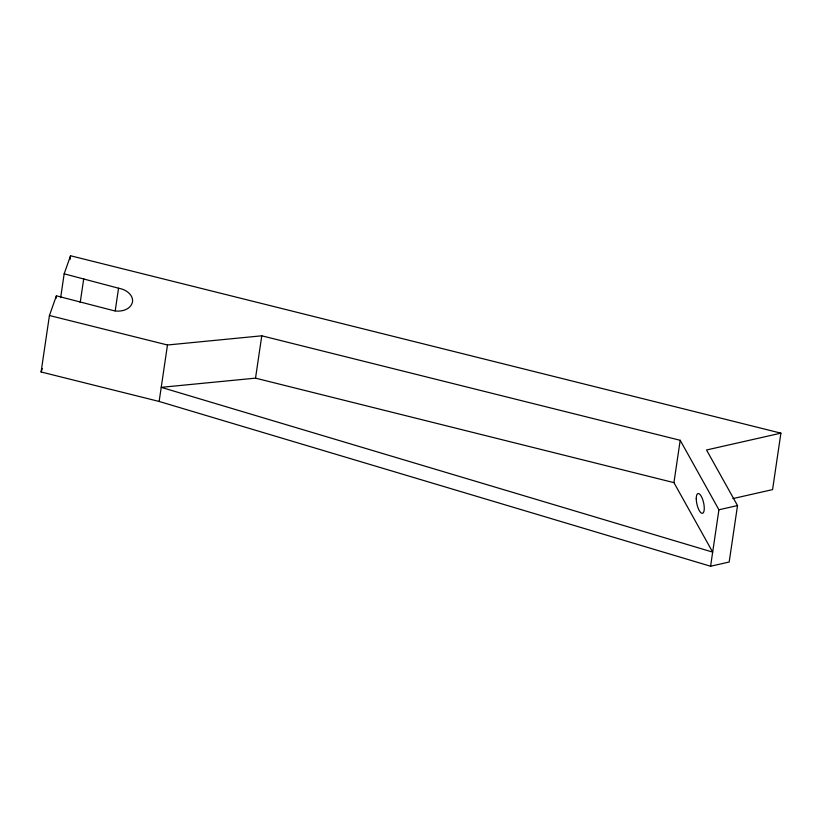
<?xml version="1.0" encoding="UTF-8"?>
<svg xmlns="http://www.w3.org/2000/svg" width="822" height="822" viewBox="0 0 822 822"><rect width="100%" height="100%" fill="white"/><g stroke="black" fill="none" stroke-linecap="round" stroke-linejoin="round"><path stroke-width="1.23" d="M780.9 433.153L706.53 449.983L737.519 505.561L729.176 562.022L710.588 566.235L159.139 401.455L41.1 371.976L49.433 315.514L56.389 295.828L114.412 310.839C121.276 311.97 130.503 309.781 132.465 302.167A16.204 11.498 8.4 0 0 118.553 288.214L64.167 273.818L70.548 255.765L780.9 433.153L772.567 489.614L732.895 498.594M56.019 298.345L56.389 295.828M60.653 297.656L64.167 273.818M69.993 259.526L70.548 255.765M80.207 302.537L83.731 278.699M115.214 310.798L118.553 288.214M159.139 401.455L167.483 344.993L261.776 335.808L680.195 440.294L718.921 509.774L710.588 566.235M680.195 440.294L673.937 482.637L712.674 552.117L161.225 387.337L255.519 378.151L261.776 335.808M41.1 371.976L42.323 368.503M718.921 509.774L737.519 505.561M49.433 315.514L167.483 344.993M255.519 378.151L673.937 482.637M696.255 498.543A10.121 3.411 77.3 0 0 702.265 513.339A10.121 3.411 77.3 0 0 702.276 498.409A10.121 3.411 77.3 0 0 696.255 498.543"/></g></svg>
